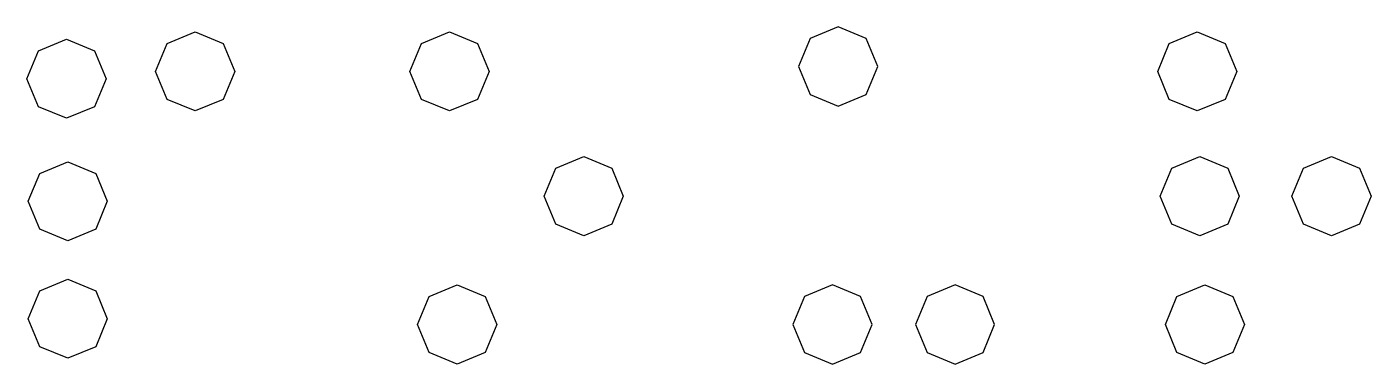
# Model space of a CAD drawing. Extents: x -27.5 to 27.2, y -7.3 to 6.4.
import ezdxf

# ---------------------------------------------------------------- set-up
doc = ezdxf.new("R2010")
doc.units = 0
doc.layers.get('0').update_dxf_attribs({"linetype": 'CONTINUOUS'})

msp = doc.modelspace()

# ---------------------------------------------------------------- linework, layer by layer
at = {"color": 7}
for points in [[(-22.232126, 4.551742), (-21.761029, 5.689075), (-20.623694, 6.160175), (-19.486361, 5.689075), (-19.015264, 4.551742), (-19.486361, 3.414409), (-20.623694, 2.94331), (-21.761029, 3.414409), (-22.232126, 4.551742)], [(-8.681718, 4.551736), (-9.152817, 3.414403), (-10.29015, 2.943304), (-11.427483, 3.414403), (-11.898582, 4.551736), (-11.427483, 5.689069), (-10.29015, 6.160169), (-9.152817, 5.689069), (-8.681718, 4.551736)], [(3.900737, 4.751471), (4.371837, 3.614138), (5.509169, 3.143038), (6.646502, 3.614138), (7.117602, 4.751471), (6.646502, 5.888804), (5.509169, 6.359903), (4.371837, 5.888804), (3.900737, 4.751471)], [(21.707966, 4.551736), (21.236866, 3.414403), (20.099533, 2.943304), (18.9622, 3.414403), (18.491101, 4.551736), (18.9622, 5.689069), (20.099533, 6.160169), (21.236866, 5.689069), (21.707966, 4.551736)], [(-27.463133, 4.251096), (-26.992037, 5.388429), (-25.854701, 5.859529), (-24.717369, 5.388429), (-24.246273, 4.251096), (-24.717369, 3.113763), (-25.854701, 2.642664), (-26.992037, 3.113763), (-27.463133, 4.251096)], [(-27.412418, -0.73082), (-26.941319, 0.406513), (-25.803986, 0.877612), (-24.666654, 0.406513), (-24.195555, -0.73082), (-24.666654, -1.868153), (-25.803986, -2.339253), (-26.941319, -1.868153), (-27.412418, -0.73082)], [(-3.224681, -0.521437), (-3.695777, -1.65877), (-4.833113, -2.129869), (-5.970446, -1.65877), (-6.441543, -0.521437), (-5.970446, 0.615896), (-4.833113, 1.086996), (-3.695777, 0.615896), (-3.224681, -0.521437)], [(21.809444, -0.521437), (21.338347, -1.65877), (20.201011, -2.129869), (19.063678, -1.65877), (18.592582, -0.521437), (19.063678, 0.615896), (20.201011, 1.086996), (21.338347, 0.615896), (21.809444, -0.521437)], [(27.165003, -0.521437), (26.693906, -1.65877), (25.55657, -2.129869), (24.419237, -1.65877), (23.948141, -0.521437), (24.419237, 0.615896), (25.55657, 1.086996), (26.693906, 0.615896), (27.165003, -0.521437)], [(-24.195506, -5.50335), (-24.666603, -6.640683), (-25.803939, -7.111783), (-26.941272, -6.640683), (-27.412368, -5.50335), (-26.941272, -4.366017), (-25.803939, -3.894918), (-24.666603, -4.366017), (-24.195506, -5.50335)], [(-8.369093, -5.739892), (-8.840189, -6.877225), (-9.977525, -7.348324), (-11.114858, -6.877225), (-11.585954, -5.739892), (-11.114858, -4.602559), (-9.977525, -4.13146), (-8.840189, -4.602559), (-8.369093, -5.739892)], [(3.667182, -5.739892), (4.138279, -6.877225), (5.275614, -7.348324), (6.412947, -6.877225), (6.884044, -5.739892), (6.412947, -4.602559), (5.275614, -4.13146), (4.138279, -4.602559), (3.667182, -5.739892)], [(8.649097, -5.739892), (9.120194, -6.877225), (10.25753, -7.348324), (11.394863, -6.877225), (11.86596, -5.739892), (11.394863, -4.602559), (10.25753, -4.13146), (9.120194, -4.602559), (8.649097, -5.739892)], [(22.020591, -5.739892), (21.549494, -6.877225), (20.412158, -7.348324), (19.274826, -6.877225), (18.803729, -5.739892), (19.274826, -4.602559), (20.412158, -4.13146), (21.549494, -4.602559), (22.020591, -5.739892)]]:
    msp.add_lwpolyline(points, dxfattribs=at)

doc.saveas('drawing.dxf')
